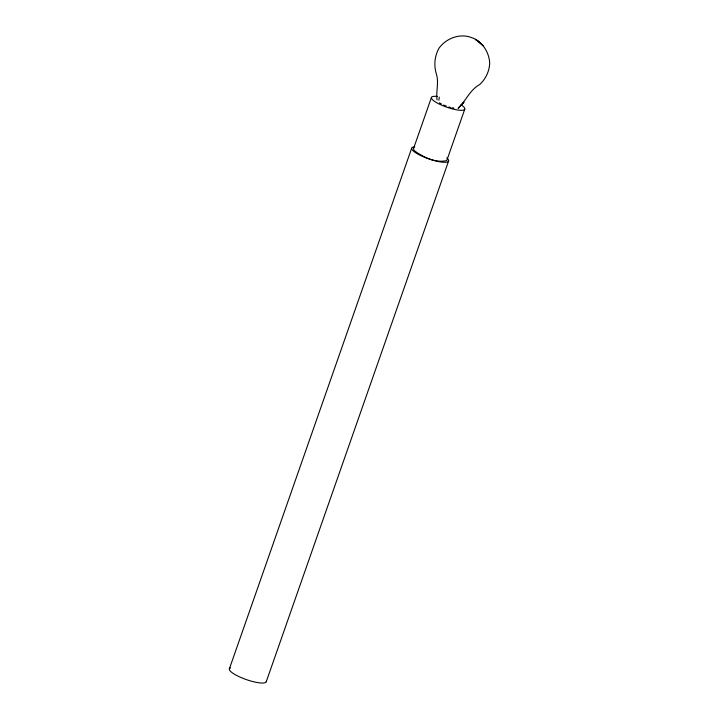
<?xml version="1.0" encoding="UTF-8"?>
<svg xmlns="http://www.w3.org/2000/svg" width="719" height="719" viewBox="0 0 719 719"><rect width="100%" height="100%" fill="white"/><g stroke="black" fill="none" stroke-linecap="round" stroke-linejoin="round"><path stroke-width="1.08" d="M438.86 100.175L439.291 97.119M229.334 668.931L411.69 148.186M464.744 109.27L446.796 160.517C435.732 163.375 423.096 157.119 414.144 150.559L413.524 148.608L431.472 97.362M266.264 681.684L448.62 160.948M458.83 107.697C466.173 100.121 470.127 89.758 479.879 84.411C485.828 78.775 489.45 71.073 489.702 62.85C488.956 51.804 482.072 41.118 471.376 37.514C459.854 33.101 446.256 38.278 439.138 48.011C434.644 55.785 433.719 65.043 436.253 73.617C439.201 82.299 435.876 91.088 437.026 99.95M446.733 157.892A19.539 4.53 19.3 0 1 429 158.953A19.539 4.53 19.3 0 1 414.746 146.847M266.3 681.342A19.539 4.53 19.3 0 1 244.577 678.952A19.539 4.53 19.3 0 1 230.493 667.915M461.068 104.839A17.678 4.098 19.3 0 1 458.704 110.151A17.678 4.098 19.3 0 1 435.148 101.783A17.678 4.098 19.3 0 1 437.512 96.472M453.914 108.165A11.576 2.678 19.3 0 1 453.41 108.084M452.889 107.985A11.576 2.678 19.3 0 1 451.811 107.751M446.175 106.044A11.576 2.678 19.3 0 1 443.632 105.019M441.349 103.922A11.576 2.678 19.3 0 1 439.444 102.826M450.355 107.419A11.18 2.355 18.7 0 1 448.818 106.978M463.863 102.305L458.174 108.201L463.863 102.305M477.982 41.055L475.376 39.32L483.572 46.025L477.982 41.055"/></g></svg>
